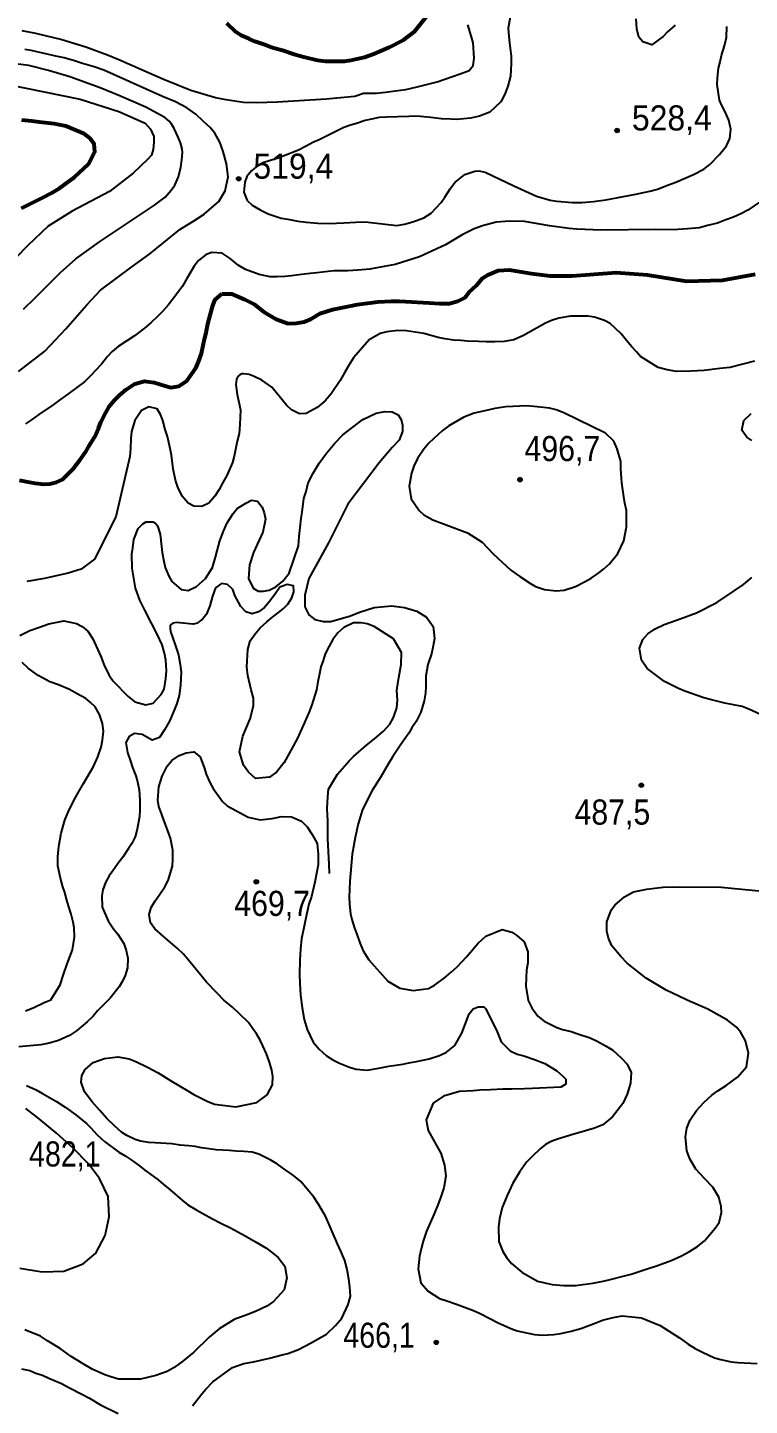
# Model space of a CAD drawing. Header units: metres. Extents: x 547833 to 556102, y 1844799 to 1850994.
# Drawn here: x 553153 to 553641, y 1848563 to 1849495 of the extents above; entities that cross this region are included whole.
import ezdxf

# ---------------------------------------------------------------- set-up
doc = ezdxf.new("R2010")
doc.units = ezdxf.units.M
doc.header["$LTSCALE"] = 6.8
for name, color, linetype, lineweight in [('1', 7, 'Continuous', 25), ('2', 7, 'Continuous', 53), ('3', 7, 'Continuous', 25), ('5', 7, 'Continuous', 13)]:
    doc.layers.add(name, color=color, linetype=linetype, lineweight=lineweight)

msp = doc.modelspace()

# ---------------------------------------------------------------- hatches: boundary and pattern name
at = {"layer": '5'}
for points in [[(553553.28, 1849425.24, 1), (553550.28, 1849425.24, 1)], [(553297.34, 1849392.61, 1), (553294.34, 1849392.61, 1)], [(553487.63, 1849189.02, 1), (553484.63, 1849189.02, 1)], [(553569.63, 1848982.28, 1), (553566.63, 1848982.28, 1)], [(553309.28, 1848916.91, 1), (553306.28, 1848916.91, 1)], [(553430.97, 1848605.37, 1), (553427.97, 1848605.37, 1)]]:
    msp.add_hatch(color=256, dxfattribs=at).paths.add_polyline_path(points)

# ---------------------------------------------------------------- linework, layer by layer
at = {"layer": '1'}
for points in [[(553480.36, 1849506.8), (553478.14, 1849494.39), (553478.46, 1849488.74), (553479.09, 1849484.55), (553480.12, 1849475.5), (553480.2, 1849470.62), (553479.6, 1849462.02), (553477.84, 1849455.19), (553475.78, 1849449.75), (553473.19, 1849444.72), (553465.79, 1849437.56), (553458.66, 1849435.02), (553452.66, 1849433.55), (553443.45, 1849432.66), (553439.32, 1849432.83), (553432.98, 1849433.06), (553425.77, 1849433.98), (553418.91, 1849434.62), (553414.92, 1849434.96), (553410.84, 1849434.81), (553395.9, 1849434.22), (553390.88, 1849433.97), (553385.79, 1849432.92), (553381.32, 1849431.94), (553375.54, 1849430.02), (553371.41, 1849428.76), (553367.02, 1849427.16), (553361.62, 1849424.65), (553356.98, 1849422.39), (553350.26, 1849418.94), (553345.9, 1849417.03), (553341.44, 1849414.63), (553336.21, 1849411.98), (553328.97, 1849408.95), (553322.47, 1849406.48), (553316.51, 1849404.7), (553312.25, 1849403.27), (553307.65, 1849400.69), (553304.64, 1849397.98), (553301.29, 1849394.13), (553299.98, 1849390.35), (553299.33, 1849383.48), (553301.7, 1849377.91), (553304.9, 1849374.8), (553310.48, 1849371.49), (553315.83, 1849368.93), (553324.53, 1849365.97), (553329.04, 1849365.22), (553335.97, 1849363.95), (553341.41, 1849363.31), (553349.38, 1849362.63), (553357.15, 1849362.41), (553367.06, 1849362.74)], [(553149.22, 1849492.86), (553158.44, 1849491.02), (553176.35, 1849486.71), (553192.57, 1849481.77), (553207.05, 1849476.48), (553214.86, 1849473.31), (553244.61, 1849460.09), (553263.57, 1849452.56), (553280.14, 1849447.53), (553285.75, 1849446.33), (553299.08, 1849444.38), (553307.89, 1849444.17), (553322.22, 1849444.61), (553355.02, 1849446.6), (553374.3, 1849448.55), (553380.17, 1849450.44), (553389, 1849450.49), (553395.24, 1849451.2), (553403.49, 1849452.29), (553408.92, 1849453.07), (553416.61, 1849454.89), (553429.98, 1849458.14), (553445.63, 1849463.54), (553451.69, 1849465.81), (553454.46, 1849469.28), (553455.17, 1849474.1), (553454.46, 1849484.6), (553453.13, 1849489.34), (553450.86, 1849496.82)], [(553402.79, 1849360.95), (553408.05, 1849361.86), (553413.56, 1849363.43), (553421.14, 1849366.19), (553425.98, 1849369.42), (553432.76, 1849376.5), (553435.18, 1849380.25), (553438.98, 1849385.73), (553442.12, 1849390.04), (553448.86, 1849395.4), (553455.52, 1849397.66), (553458.18, 1849397.98), (553462.51, 1849397.01), (553482.01, 1849387.77), (553497.17, 1849380.8), (553506.46, 1849378.22), (553510.97, 1849377.47), (553521.64, 1849376.63), (553527.81, 1849376.54), (553535.78, 1849377.28), (553544.2, 1849378.24), (553556.08, 1849380.69), (553564.43, 1849382.27), (553573.99, 1849384.3), (553579.04, 1849385.66), (553586.63, 1849388.42), (553591.47, 1849390.23), (553603.35, 1849395.52), (553610.51, 1849399.18), (553614.42, 1849402.3), (553621.09, 1849408.9), (553625.79, 1849414.8), (553627.9, 1849419.94), (553628.78, 1849426.04), (553627.28, 1849432.34), (553624.91, 1849437.92), (553622.55, 1849442.07), (553621.01, 1849445.84), (553619.5, 1849456.41), (553619.63, 1849460.84), (553620.31, 1849467.39), (553621.41, 1849471.62), (553622.33, 1849475.99), (553624.43, 1849482.55), (553625.84, 1849488.23), (553625.96, 1849495.51)], [(553591.1, 1849496.61), (553585.77, 1849492.06), (553582.97, 1849488.9), (553575.26, 1849483.13), (553569.19, 1849485.13), (553566.44, 1849488.45), (553565.01, 1849494.13), (553564.58, 1849500.71)], [(553150.32, 1849304.38), (553158.34, 1849311.95), (553175.32, 1849329.15), (553185.84, 1849338.51), (553201.78, 1849349.96), (553238.89, 1849374.78), (553246.07, 1849380.1), (553250.22, 1849384.77), (553252.57, 1849388.29), (553255.06, 1849393.88), (553256.65, 1849400.36), (553257.46, 1849405.36), (553257.76, 1849410.39), (553257.54, 1849412.9), (553256.48, 1849416.96), (553254.92, 1849420.71), (553252.28, 1849426.57), (553250.2, 1849429.99), (553248.81, 1849431.59), (553245.85, 1849433.93), (553233.07, 1849441.07), (553214.89, 1849449.02), (553202.24, 1849454), (553181.77, 1849461.47), (553167.32, 1849465.8), (553153.95, 1849469.24), (553114, 1849474.16)], [(553147, 1849262.22), (553164.68, 1849275.92), (553179.07, 1849291.06), (553193.2, 1849307.34), (553202.48, 1849317.23), (553223.52, 1849333.07), (553235.84, 1849341.79), (553256.07, 1849358.37), (553266.56, 1849364.77), (553272.44, 1849368.59), (553275.9, 1849371.51), (553282.51, 1849377.31), (553286.75, 1849384.43), (553288.67, 1849393.96), (553287.68, 1849402.69), (553285.48, 1849410.97), (553283.18, 1849417.34), (553279.81, 1849423.43), (553276.54, 1849427.17), (553271.96, 1849431.38), (553266.99, 1849436.19), (553260.81, 1849440.54), (553253.08, 1849444.72), (553244.3, 1849448.3), (553204.62, 1849465.99), (553198.04, 1849468.4), (553190.2, 1849470.67), (553184.79, 1849472.43), (553177.79, 1849474.32), (553172.28, 1849475.59), (553166.45, 1849476.82), (553155.43, 1849479.36), (553151.24, 1849480.15)], [(553000, 1849427.83), (553021.93, 1849440.84), (553043.78, 1849451.25), (553088.52, 1849456.98), (553140.02, 1849456.46), (553188.65, 1849446.33), (553214.87, 1849438.03), (553232.73, 1849430.22), (553236.32, 1849426.2), (553238.44, 1849421.12), (553238.44, 1849417.31), (553238.01, 1849412.44), (553236.96, 1849408.63), (553234.42, 1849405.88), (553224.48, 1849396.36), (553208.41, 1849383.87)], [(553208.41, 1849383.87), (553183.2, 1849370.62), (553167.06, 1849360.6), (553153.34, 1849347.49), (553136.82, 1849330.54), (553116.55, 1849315.64), (553096.53, 1849306.62), (553076.64, 1849299.82), (553059.79, 1849288.03), (553026.87, 1849256.37), (553000, 1849226.49)], [(553648.85, 1849377.15), (553640.2, 1849371.28), (553635.42, 1849368.84), (553630.47, 1849366.54), (553625.32, 1849364.7), (553619.71, 1849362.64), (553612.95, 1849360.93), (553607.45, 1849359.35), (553599.45, 1849358.67), (553589.78, 1849358.08), (553578.07, 1849358.22), (553540.67, 1849357.8), (553524.52, 1849358.44), (553519.33, 1849358.96), (553506.13, 1849360.72), (553489.12, 1849363.66), (553479.12, 1849363.92), (553470.1, 1849363.25), (553460.7, 1849360.84), (553455.2, 1849358.75), (553447.01, 1849354.65), (553435.81, 1849347.83), (553418.24, 1849339.85), (553410.25, 1849337.26), (553401.59, 1849334.68), (553389.34, 1849332.23), (553384.52, 1849331.53), (553376.55, 1849330.78), (553369.66, 1849330.32), (553364.77, 1849330.24), (553360.51, 1849330.23), (553356.28, 1849329.91), (553348.66, 1849328.88), (553344.3, 1849328.39), (553338.37, 1849327.72), (553331.51, 1849326.94), (553326.97, 1849326.58), (553321.64, 1849326.3), (553317.06, 1849326.25), (553309.61, 1849327.93), (553300.38, 1849331.31), (553295.49, 1849334.07), (553290.08, 1849338.67), (553284.77, 1849342.33)], [(553367.06, 1849362.74), (553375.06, 1849363.17), (553381.5, 1849363.43), (553402.79, 1849360.95)], [(553284.77, 1849342.33), (553277.77, 1849342.8), (553273.82, 1849341.4), (553268.77, 1849337.2), (553265.73, 1849333.38), (553260.83, 1849325.09), (553257.93, 1849320.02), (553254.64, 1849315.54), (553248.18, 1849307.07), (553244.24, 1849302.84), (553241.13, 1849299.64), (553236.43, 1849295.16), (553232.1, 1849291.51), (553225.43, 1849286.34), (553220.13, 1849282.89), (553214.25, 1849279.07), (553210.38, 1849275.63), (553207.13, 1849272.26), (553202.98, 1849267.06), (553199.04, 1849262.82), (553196.07, 1849259.8), (553191.54, 1849255.18), (553187.32, 1849252.02), (553180.33, 1849246.8), (553174.03, 1849242.46), (553170.4, 1849239.68), (553160.78, 1849233.16), (553155.83, 1849229.44), (553151.65, 1849226.81)], [(553543.31, 1849296.63), (553536.58, 1849298.87), (553532.08, 1849299.62), (553525.6, 1849299.68), (553520.23, 1849299.7), (553512.33, 1849298.33), (553507.31, 1849296.66), (553503.4, 1849294.95), (553495.68, 1849290.6), (553488.41, 1849286.46), (553481.94, 1849283.67), (553475.29, 1849282.45), (553469.15, 1849282.22), (553463.3, 1849282.35), (553458.06, 1849282.55), (553450.61, 1849282.81), (553446, 1849283.07), (553441.39, 1849283.34), (553435.29, 1849284.23), (553430.75, 1849285.29), (553421.15, 1849287.84), (553409.26, 1849289.65), (553403.54, 1849289.95), (553396.06, 1849289.1), (553391.62, 1849287.81), (553384.04, 1849283.63), (553373.57, 1849271.55), (553370.08, 1849266.1), (553367.74, 1849261.73), (553364.6, 1849256), (553358.34, 1849247.09), (553354.3, 1849242.36), (553348.97, 1849237.81), (553341.53, 1849233.81), (553336.99, 1849233.45), (553331.62, 1849236.32), (553328.11, 1849239.39)], [(553644.63, 1849269.27), (553627.9, 1849265.01), (553621.35, 1849264.26), (553610.61, 1849262.89), (553601.67, 1849262.35), (553591.9, 1849262.19), (553585.63, 1849263.22), (553579.59, 1849264.9), (553572.97, 1849269.04), (553567.69, 1849272.39), (553564.81, 1849275.54), (553561.75, 1849278.83), (553558.1, 1849283.15), (553554.42, 1849287.78), (553547.16, 1849294.7), (553543.31, 1849296.63)], [(553328.11, 1849239.39), (553318.33, 1849251.55), (553311.59, 1849256.34), (553306.43, 1849258.92), (553303, 1849260.27), (553299.2, 1849260.52), (553298.09, 1849260.52), (553296.62, 1849260.03), (553295.27, 1849258.8), (553294.29, 1849256.96), (553293.92, 1849253.4), (553294.78, 1849246.64), (553297.03, 1849236.35), (553296.74, 1849226.37), (553296.17, 1849220.3), (553294.86, 1849215.1), (553293.77, 1849209.45), (553292.7, 1849204.91), (553291.6, 1849200.68), (553288.12, 1849192.39), (553284.98, 1849186.66), (553282.63, 1849182.29), (553279.66, 1849177.85), (553275.62, 1849173.13), (553270.98, 1849170.87), (553265.57, 1849171.2), (553261.72, 1849173.13), (553257.55, 1849177.87), (553254.66, 1849183.86), (553253.16, 1849188.74), (553251.52, 1849196.29), (553250.46, 1849205.65), (553249.48, 1849210.11), (553247.76, 1849218.29), (553246.12, 1849223), (553244.65, 1849228.99), (553243.12, 1849232.76), (553240.76, 1849236.91), (553235.07, 1849238.32), (553230.15, 1849235.71), (553225.7, 1849229.05), (553223.39, 1849221.53), (553222.82, 1849216.88), (553222.8, 1849210.09), (553222.15, 1849204.65), (553212.86, 1849163.83), (553198.29, 1849135.19), (553189.45, 1849128.42), (553180.61, 1849125.82), (553164.48, 1849122.18), (553152.51, 1849120.09)], [(553281.37, 1849140.81), (553283.12, 1849147.64), (553285.53, 1849154.23), (553288.05, 1849159.88), (553292.09, 1849166.03), (553294.85, 1849169.5), (553300.6, 1849173.15), (553304.47, 1849175.17), (553308.49, 1849174.52), (553311.79, 1849170.47), (553313.19, 1849166.52), (553314, 1849162.19), (553312.14, 1849153.46), (553309.76, 1849147.98), (553305.8, 1849139.79), (553303.11, 1849131.43), (553302.52, 1849122.08), (553305.7, 1849115.55), (553309.05, 1849113.65), (553312.54, 1849113.5), (553316.47, 1849114.23), (553320.98, 1849116.42), (553325.63, 1849120.36), (553330, 1849125.76), (553336.25, 1849144.19), (553336.79, 1849150.57), (553337.36, 1849156.63), (553338.08, 1849162.87), (553338.87, 1849167.06), (553340.02, 1849176.35), (553341.4, 1849180.93), (553342.95, 1849186.79), (553346.15, 1849193.31), (553350.26, 1849200.25), (553355.34, 1849206.99), (553360.91, 1849213.62), (553366.4, 1849219.45), (553379.89, 1849229.74), (553388.93, 1849233.94), (553394.75, 1849235.24), (553399.59, 1849234.91), (553403.79, 1849232.97), (553405.73, 1849229.74), (553406.7, 1849225.86), (553406.7, 1849221.66), (553404.44, 1849215.84), (553399.59, 1849210.67), (553390.87, 1849200.33), (553369.57, 1849172.53), (553356.65, 1849146.35), (553343.41, 1849122.11), (553340.5, 1849110.79), (553340.5, 1849103.04), (553343.41, 1849097.54), (553347.28, 1849094.31), (553353.1, 1849093.02), (553358.26, 1849093.02), (553371.45, 1849096.86), (553377.65, 1849099.3), (553387.38, 1849102.61), (553399.27, 1849103.65), (553408.07, 1849102.59), (553416.25, 1849100.04), (553422.88, 1849095.9), (553427.36, 1849089.78), (553428.28, 1849081.67), (553427.29, 1849076.51), (553426.16, 1849071.17), (553423.82, 1849063.95), (553422.48, 1849056.22), (553422.36, 1849048.95), (553422.2, 1849044.82), (553421.24, 1849039.34), (553419.11, 1849031.68), (553415.86, 1849025.47), (553413.03, 1849021.2), (553410.93, 1849017.49), (553405.47, 1849009.92), (553400.08, 1849001.74), (553397.04, 1848996.5), (553392, 1848988.03), (553386.1, 1848978.83), (553379.51, 1848965.93), (553376.65, 1848956.29), (553374.56, 1848946.89), (553372.68, 1848935.63), (553370.95, 1848917.43), (553370.59, 1848906.65), (553370.81, 1848901.94), (553371.55, 1848895.39), (553372.32, 1848891.38), (553374.24, 1848885.59), (553375.81, 1848881.51), (553377.73, 1848875.72), (553380.1, 1848870.15), (553383.92, 1848864.27), (553396.78, 1848849.78), (553404.9, 1848845.01), (553413.77, 1848843.34), (553424.2, 1848844.67), (553428.35, 1848847.04)], [(553642.87, 1849215.42), (553639.6, 1849217.73), (553636.06, 1849222.54), (553637.54, 1849229.02), (553642.38, 1849233.68)], [(553147.8, 1849083.51), (553154.52, 1849086.96), (553161.06, 1849089.12), (553167.57, 1849091.59), (553177.62, 1849093.52), (553186.18, 1849091.81), (553190.07, 1849089.57), (553193.88, 1849086.52), (553197.33, 1849081.23), (553199.45, 1849076.42), (553202.83, 1849068.91), (553204.64, 1849064.06), (553208.12, 1849057.03), (553210.97, 1849052.78), (553221.01, 1849042.23), (553225.66, 1849038.81), (553233.01, 1849036.64), (553237.93, 1849037.83), (553243.43, 1849043.66), (553245.4, 1849047.2), (553246.63, 1849054.45), (553247.14, 1849059.72), (553246.63, 1849066.92), (553245.62, 1849071.7), (553244.05, 1849077.21), (553240.84, 1849084.58), (553237.05, 1849091.57), (553232.39, 1849100.68), (553229.08, 1849107.57), (553226.12, 1849115.6), (553223.94, 1849129.25), (553223.67, 1849138.53), (553224.29, 1849142.87), (553224.9, 1849148.62), (553227.92, 1849156.04), (553231.05, 1849159.06), (553233.3, 1849160.44), (553235.56, 1849160.56), (553238.07, 1849160.44), (553239.69, 1849159.56), (553240.95, 1849157.8), (553242.81, 1849152.23), (553243.76, 1849143.81), (553244.22, 1849139.76), (553245.2, 1849133.87), (553246.15, 1849129.71), (553248.73, 1849123.69), (553250.71, 1849120.12), (553256.86, 1849114.66), (553261.81, 1849114.12), (553267.35, 1849116.8), (553273.37, 1849122.22), (553278.06, 1849129.54), (553280.27, 1849136.58), (553281.37, 1849140.81)], [(553651.21, 1849028.94), (553640.88, 1849033.77), (553636.26, 1849035.45), (553629.47, 1849036.89), (553624.62, 1849037.92), (553615.53, 1849040.05), (553610.33, 1849041.36), (553597.5, 1849045.9), (553593.34, 1849047.8), (553587.82, 1849050.49), (553583.8, 1849052.56), (553572.07, 1849061.34), (553568.28, 1849066.91), (553566.87, 1849075.12), (553569.22, 1849080.91), (553572.57, 1849084.76), (553577.55, 1849088.17), (553583.54, 1849091.06), (553588.11, 1849092.52), (553594.31, 1849094.96), (553605.39, 1849098.9), (553619.27, 1849106), (553630.86, 1849113.79), (553637.16, 1849118.14), (553642.79, 1849122.72)], [(553151.62, 1848829.73), (553156.92, 1848831.75), (553164.26, 1848835.26), (553168.79, 1848837.04), (553175.22, 1848847.24), (553177.42, 1848854.28), (553179.76, 1848861.5), (553183.58, 1848870.93), (553184.81, 1848879.6), (553184.59, 1848885.73), (553183.82, 1848889.75), (553182.6, 1848894.98), (553180.92, 1848900), (553179.63, 1848904.43), (553178.4, 1848909.66), (553177.01, 1848913.61), (553175.4, 1848919.42), (553173.51, 1848927.74), (553173.6, 1848933.91), (553174.25, 1848940.77), (553175.89, 1848949.95), (553178.23, 1848958.59), (553180.95, 1848965.21), (553185.47, 1848974.09), (553187.44, 1848977.63), (553190.89, 1848983.39), (553197.62, 1848995.05), (553200.69, 1849001.4), (553202.79, 1849007.95), (553203.82, 1849012.81), (553204.4, 1849018.87), (553203.79, 1849024.17), (553201.7, 1849030.09), (553198.75, 1849035.28), (553195.72, 1849038.26), (553192.43, 1849040.88), (553186.18, 1849044.44), (553181.46, 1849047.06), (553174.01, 1849050.16), (553168.07, 1849052.33), (553160.34, 1849056.51), (553153.47, 1849061.42), (553149.54, 1849065.39)], [(553220.13, 1848745.22), (553216.55, 1848747.49), (553211.8, 1848751.85), (553207.01, 1848756.52), (553201.93, 1848762.26), (553196.69, 1848768.14), (553191.51, 1848774.81), (553189.35, 1848781.36), (553189.79, 1848785.83), (553192, 1848790.03), (553197.46, 1848794.75), (553205.04, 1848797.51), (553214.09, 1848798.53), (553221.82, 1848797.2), (553226.29, 1848795.34), (553234.3, 1848791.51), (553241.52, 1848787.75), (553250.37, 1848782.12), (553261.37, 1848775.63), (553265.6, 1848773.11), (553274.48, 1848768.59), (553279.61, 1848766.48), (553294.03, 1848764.65), (553308.06, 1848767.66), (553315.22, 1848772.73), (553318.71, 1848779.6), (553319.01, 1848785.32), (553318.37, 1848789.51), (553316.66, 1848794.84), (553314.75, 1848800.63), (553312.24, 1848806.03), (553310.39, 1848809.76), (553307.86, 1848814.06), (553304.87, 1848818.14), (553302.4, 1848821.81), (553296.18, 1848827.89), (553291.94, 1848831.83), (553285.83, 1848836.98), (553281.35, 1848841.68), (553274.2, 1848849.08), (553267.08, 1848857.59), (553263.05, 1848862.5), (553258.63, 1848868), (553254.22, 1848872.08), (553244.78, 1848880.17), (553239.16, 1848885.22), (553236.17, 1848889.3), (553235.39, 1848894.74), (553236.73, 1848899.63), (553239.39, 1848904.03), (553242.12, 1848907.82), (553245.88, 1848913.61), (553248.09, 1848917.81), (553251.09, 1848927.62), (553251.35, 1848932.23), (553251.44, 1848938.4), (553249.73, 1848946.58), (553247.15, 1848954.02), (553245.2, 1848958.69), (553243.97, 1848962.5), (553241.95, 1848967.8), (553241.15, 1848972.13), (553241.85, 1848981.21), (553244.19, 1848988.42), (553247.54, 1848995.12), (553250.72, 1848999.11), (553255.7, 1849002.52), (553260.41, 1849004.16), (553265.54, 1849004.9), (553269.88, 1849001.44), (553272.67, 1848993.55), (553273.89, 1848989.74), (553276.26, 1848984.16), (553278.62, 1848980.01), (553284.98, 1848971.26), (553288.01, 1848968.28), (553302.3, 1848960.59), (553310.38, 1848958.98), (553318.48, 1848959.9), (553324.82, 1848961.09), (553331.48, 1848960.89), (553338.27, 1848958.03), (553342.2, 1848954.06), (553345.61, 1848949.07), (553348.84, 1848942.81), (553349.65, 1848935.64), (553349.67, 1848928.54), (553347.37, 1848916.75), (553345, 1848907.01), (553343.39, 1848901.77), (553341.09, 1848891.4), (553339.82, 1848885.89), (553338.28, 1848878.61), (553337.67, 1848871.44), (553337.23, 1848864.12), (553337.08, 1848854.32), (553337.3, 1848848.18), (553337.74, 1848840.18), (553338.69, 1848831.76), (553340.06, 1848823.86), (553342.26, 1848817.01)], [(553593.42, 1848839.54), (553585.06, 1848843.64), (553571.35, 1848851.72), (553558.68, 1848861.81), (553554.2, 1848866.52), (553548.19, 1848873.57), (553545.86, 1848878.83), (553544.84, 1848883.61), (553544.76, 1848889.92), (553547.82, 1848897.69), (553550.28, 1848901.12), (553556.74, 1848906.75), (553562.84, 1848910.13), (553571.95, 1848911.95), (553577.25, 1848912.55), (553583, 1848913.36), (553589.44, 1848913.62), (553622.07, 1848913.31), (553657.13, 1848909.92)], [(553428.35, 1848847.04), (553434.92, 1848851.73), (553439.52, 1848855.73), (553443.54, 1848859.34), (553449.86, 1848866.22), (553457.81, 1848875.49), (553462.97, 1848880.18), (553474.15, 1848884.6), (553480.49, 1848882.95), (553484.07, 1848880.67), (553488.82, 1848876.32), (553491.47, 1848869.67), (553491.39, 1848862.08), (553490.53, 1848857.09), (553490.3, 1848852.17), (553490, 1848846.45), (553491.58, 1848836.68), (553494.05, 1848831.59), (553498.15, 1848826.06), (553502.49, 1848822.6), (553511.03, 1848818.36), (553514.81, 1848817.05), (553520.77, 1848815.7), (553525.19, 1848814), (553533.48, 1848811.43), (553538.37, 1848809.24), (553544.34, 1848805.84), (553548.8, 1848802.97), (553554.43, 1848797.92), (553558.61, 1848793.62), (553561.26, 1848788.05), (553560.83, 1848780.74), (553558.66, 1848773.39), (553555.59, 1848767.04), (553548.58, 1848757.88), (553542.07, 1848752.56), (553536.5, 1848750.19), (553526.56, 1848747.33), (553522.58, 1848746.24), (553511.43, 1848742.93), (553507.2, 1848741.19), (553503.33, 1848739.17), (553499.7, 1848736.39), (553494.44, 1848731.21), (553490.46, 1848727.29), (553485.87, 1848720.45), (553481.17, 1848713.13), (553477.38, 1848704.8), (553474.04, 1848696.69), (553472.22, 1848689.06), (553471.61, 1848683.31), (553471.9, 1848673.71), (553474.59, 1848666.75), (553477.27, 1848662.63), (553480.39, 1848658.72), (553487.37, 1848652.88), (553497.85, 1848646.81), (553507.9, 1848644.47), (553515.7, 1848643.94), (553523.91, 1848643.92), (553528.59, 1848644.45), (553535.41, 1848645.54), (553542.38, 1848646.8), (553547.16, 1848647.82), (553555.88, 1848650.23), (553561.25, 1848651.62), (553571.47, 1848654.84), (553579.09, 1848657.28), (553588.36, 1848660.73), (553595.42, 1848663.9), (553600.81, 1848666.75), (553606.13, 1848670.29), (553610.95, 1848674), (553618.06, 1848682.57), (553620.74, 1848686.51), (553622.42, 1848693.17), (553622.1, 1848697.4), (553620.46, 1848703.53), (553616.52, 1848710.34), (553610.97, 1848716.19), (553605.03, 1848722.62), (553600.92, 1848729.58), (553599.04, 1848735.05), (553597.98, 1848744.4), (553598.9, 1848750.19), (553601.25, 1848755.98), (553605.42, 1848762.3), (553610.51, 1848767.61), (553615.94, 1848772.65), (553619.88, 1848775.46), (553625.45, 1848779.25), (553633.3, 1848784.69), (553639.26, 1848791.74), (553640.73, 1848801.01), (553638.53, 1848809.28), (553635.5, 1848815.1), (553632.59, 1848818.56), (553626.51, 1848823.39), (553613.05, 1848830.71), (553599.24, 1848836.88), (553593.42, 1848839.54)], [(553342.26, 1848817.01), (553346.23, 1848808.46), (553350.4, 1848803.72), (553355.33, 1848799.23), (553359.42, 1848796.53), (553363.93, 1848794.36), (553370.73, 1848791.5), (553375.31, 1848790.12), (553382.79, 1848789.55), (553390.69, 1848790.92), (553397.48, 1848792.32), (553406.8, 1848793.69), (553410.82, 1848794.46), (553416.08, 1848795.37), (553424.7, 1848797.3), (553431.73, 1848799.36), (553436.51, 1848801.8), (553442.01, 1848806.21), (553446.74, 1848814.64), (553451.72, 1848827.62), (553454.45, 1848831.04), (553457.86, 1848832.41), (553461.61, 1848832.41), (553462.97, 1848831.04), (553470.65, 1848815.45), (553473.47, 1848808.67), (553479.37, 1848802.55), (553484.2, 1848800.41), (553488.6, 1848799.17), (553495.81, 1848796.83), (553502.92, 1848794.01), (553511.04, 1848788.99), (553515.13, 1848785.58), (553517.17, 1848783.52), (553517.17, 1848780.11), (553513.76, 1848778.06), (553494.57, 1848777.11), (553489.24, 1848776.82), (553480.4, 1848776.77), (553474.58, 1848776.58), (553466.09, 1848776.25), (553459.02, 1848775.93), (553454.48, 1848775.57), (553445.23, 1848774.99), (553434.36, 1848772.02), (553427.34, 1848767.12), (553422.75, 1848756.02), (553424.05, 1848748.75), (553428.61, 1848740.58), (553432.57, 1848733.45), (553435.09, 1848725.21), (553435.93, 1848717.73), (553434.6, 1848710), (553432.47, 1848703.76), (553430.3, 1848697.82), (553427.19, 1848690.37), (553422.78, 1848680.55), (553420.54, 1848673.82), (553419.44, 1848669.59), (553418.07, 1848663.6), (553417.29, 1848655.14), (553419.15, 1848645.72), (553423.91, 1848639.94), (553431.72, 1848635.14), (553436.64, 1848633.49), (553443.06, 1848631.22), (553454.61, 1848626.84), (553459.25, 1848624.84), (553466.12, 1848621.36), (553470.98, 1848618.91), (553479.82, 1848614.7), (553484.09, 1848613.29), (553495.91, 1848610.68), (553501.32, 1848610.35), (553509.01, 1848610.74), (553513.69, 1848611.27), (553520.75, 1848613.02), (553527.33, 1848614.87), (553536.27, 1848618.25), (553541.87, 1848620.31), (553549.08, 1848622.23), (553555.28, 1848623.25), (553568.38, 1848621.89), (553580.97, 1848616.69), (553589.12, 1848611.61), (553593.91, 1848608.37), (553599.92, 1848604.15), (553604.67, 1848601.22), (553609.53, 1848598.77), (553617.54, 1848594.94), (553621.95, 1848593.7), (553628.91, 1848592.12), (553633.38, 1848591.68), (553646.55, 1848591.12)], [(553147.88, 1848655.49), (553162.97, 1848653.04), (553177.6, 1848653.53), (553190.67, 1848658.52), (553199.21, 1848665.72), (553205.51, 1848677.74), (553208.25, 1848690.26), (553207.59, 1848704.09), (553201.66, 1848716.28), (553194.31, 1848726.1), (553183.88, 1848736.74), (553172.6, 1848746.89), (553160.97, 1848756.62), (553151.86, 1848763.64)], [(553264.68, 1848562.52), (553271.04, 1848570.51), (553273.66, 1848573.8), (553278.47, 1848578.77), (553291.76, 1848588.33), (553299.34, 1848591.08), (553305.99, 1848592.31), (553310.77, 1848593.33), (553316.76, 1848594.8), (553325.21, 1848596.86), (553329.19, 1848597.94), (553336.33, 1848600.49), (553344.53, 1848604.73), (553355.19, 1848610.99), (553361.31, 1848616.9), (553365.66, 1848621.66), (553369.98, 1848630.99), (553371.38, 1848636.67), (553370.99, 1848642.94), (553370.25, 1848648.07), (553369.2, 1848654.58), (553367.55, 1848660.71), (553364.94, 1848667.05), (553362.64, 1848672), (553359.16, 1848680.45), (553354.74, 1848690.21), (553350, 1848698.51), (553346.6, 1848703.5), (553337.81, 1848714.18), (553332.91, 1848718.37), (553325.38, 1848723.51), (553322.12, 1848725.83), (553317.54, 1848728.62), (553309.49, 1848732.76), (553304.91, 1848734.14), (553299.33, 1848734.61), (553294.27, 1848734.67), (553289.49, 1848735.08), (553280.58, 1848735.65), (553270.64, 1848737.05), (553266.44, 1848737.83), (553262.11, 1848738.45), (553256.22, 1848738.88), (553250.6, 1848739.67), (553239.48, 1848740.3), (553235.18, 1848740.61), (553229.56, 1848741.39), (553225.78, 1848742.7), (553220.13, 1848745.22)], [(553148.95, 1848587.46), (553154.61, 1848586.36), (553158.59, 1848584.6), (553163.17, 1848583.23), (553167.51, 1848581.19), (553175.97, 1848577.57), (553181.52, 1848574.57), (553189.74, 1848570.29), (553194.95, 1848567.57), (553202.41, 1848563.04), (553214.27, 1848557.28)]]:
    msp.add_lwpolyline(points, dxfattribs=at)
msp.add_lwpolyline([(553515.76, 1849234.15), (553510.65, 1849236.25), (553506.12, 1849237.31), (553497.65, 1849238.4), (553490.67, 1849238.87), (553476.57, 1849238.21), (553469.14, 1849237.06), (553464.38, 1849236.04), (553455.16, 1849234.05), (553448.22, 1849231.38), (553438.04, 1849225.34), (553433.38, 1849221.98), (553427.69, 1849216.61), (553424.55, 1849213.74), (553421.07, 1849209.72), (553416.9, 1849203.42), (553414.36, 1849198.1), (553412.67, 1849193.5), (553411.17, 1849184.51), (553412.44, 1849176.15), (553417.91, 1849168.11), (553421.06, 1849165.32), (553427.12, 1849161.91), (553450.67, 1849153.15), (553460.47, 1849146.77), (553467.88, 1849138.8), (553479.96, 1849127.75), (553485.95, 1849123.55), (553493.11, 1849118.69), (553496.64, 1849116.73), (553502.69, 1849114.74), (553510.67, 1849113.75), (553515.96, 1849114.35), (553523.73, 1849116.65), (553530.11, 1849120.05), (553534.26, 1849122.41), (553539.36, 1849125.98), (553542.54, 1849128.54), (553546.54, 1849132.15), (553552.36, 1849139.11), (553556.28, 1849147.58), (553558.2, 1849157.09), (553558.03, 1849168.25), (553557.02, 1849173.01), (553556.35, 1849177.5), (553554.98, 1849186.8), (553554.38, 1849196.33), (553554.3, 1849201.2), (553551.84, 1849209.97), (553549.46, 1849215.02), (553543.9, 1849220.59)], close=True, dxfattribs=at)
at = {"layer": '2'}
for points in [[(553423.54, 1849503.35), (553414.63, 1849491.92), (553406.91, 1849486.15), (553397.67, 1849481.32), (553387.28, 1849476.82), (553380.91, 1849474.52), (553375.82, 1849473.47), (553371.8, 1849472.7), (553367.47, 1849471.89), (553362.59, 1849471.81), (553354.51, 1849472), (553349.07, 1849472.65), (553339.99, 1849474.78), (553333.3, 1849476.71), (553325.56, 1849479.46), (553318.07, 1849481.45), (553313.46, 1849483.14), (553306.73, 1849485.38), (553303.06, 1849487.17), (553297.58, 1849489.55), (553294.17, 1849491.69), (553287.78, 1849497.92)], [(553148.97, 1849372.76), (553163.47, 1849379.93), (553168.97, 1849382.92), (553174.75, 1849386.26), (553184.73, 1849393.61), (553194.24, 1849402.5), (553198.68, 1849410.75), (553198.05, 1849416.25), (553195.51, 1849419.85), (553191.28, 1849423.03), (553178.99, 1849428.27), (553171.09, 1849429.74), (553160.86, 1849430.79), (553156.04, 1849431.51), (553149.32, 1849432.33)], [(553284.41, 1849314.81), (553291.2, 1849314.79), (553300.01, 1849310.9), (553306.22, 1849307.65), (553312.96, 1849302.57), (553321.11, 1849297.5), (553329.33, 1849294.64), (553334.84, 1849294.79), (553340.24, 1849295.88), (553344.47, 1849297.62), (553350.84, 1849301.34), (553359.35, 1849304.2), (553370.47, 1849306.41), (553375.88, 1849307.5), (553390.04, 1849309.26), (553399.3, 1849309.83), (553404.67, 1849309.81), (553424.72, 1849308.67), (553431.6, 1849308.26), (553438.48, 1849308.26), (553444.14, 1849309.88), (553448.99, 1849312.31), (553451.83, 1849315.95), (553456.68, 1849320.41), (553460.73, 1849325.27), (553464.37, 1849327.69), (553471.24, 1849330.53), (553478.93, 1849330.93), (553493.9, 1849328.5), (553506.44, 1849326.88), (553521.41, 1849326.88), (553551.05, 1849329.14), (553572.41, 1849327.65), (553598.7, 1849323.24), (553622.95, 1849323.92), (553645.06, 1849328.02)], [(553147.74, 1849188.79), (553153.26, 1849187.52), (553158.25, 1849186.67), (553164, 1849186.06), (553168.09, 1849186.2), (553172.7, 1849187.36), (553176.75, 1849189.24), (553180.31, 1849192.64), (553183.84, 1849196.36), (553188.54, 1849202.26), (553192.2, 1849207.57), (553194.3, 1849211.28), (553198.58, 1849218.08), (553200.96, 1849223.56), (553202.69, 1849227.86), (553206.03, 1849234.56), (553208.28, 1849238.44), (553211.59, 1849242.61), (553215.43, 1849246.36), (553219.76, 1849250.01), (553225.19, 1849253.62), (553232.22, 1849255.68), (553238.63, 1849254.83), (553245.84, 1849252.49), (553250.07, 1849251.39), (553255.34, 1849252.31), (553260.91, 1849256.09), (553266.92, 1849264.35), (553268.64, 1849268.66), (553270.67, 1849274.41), (553271.81, 1849279.75), (553272.73, 1849284.12), (553273.83, 1849288.35), (553275.03, 1849294.49), (553278.12, 1849306.21), (553279.95, 1849310.99), (553284.41, 1849314.81)]]:
    msp.add_lwpolyline(points, dxfattribs=at)
at = {"layer": '3'}
for points in [[(553329.04, 1849104.82), (553331.87, 1849109.07), (553333.13, 1849113.15), (553332.99, 1849117.23), (553328.63, 1849118.15), (553323.8, 1849116.35), (553320.84, 1849111.92), (553317.01, 1849106.76), (553313.39, 1849102.57), (553309.32, 1849099.59), (553304.9, 1849098.3), (553300.65, 1849099.71), (553297.25, 1849103.26), (553293.26, 1849110.68), (553292.01, 1849114.79), (553288.34, 1849118), (553284.16, 1849118.78), (553280.09, 1849115.8), (553278.2, 1849110.23), (553276.42, 1849103.73), (553274.14, 1849098), (553272.49, 1849095.94), (553271.33, 1849094.55), (553269.82, 1849093.42), (553268.79, 1849092.62), (553267.9, 1849091.96), (553266.26, 1849091.49), (553265.23, 1849091.23), (553264.77, 1849091.23), (553256.02, 1849092.14), (553253.85, 1849092.3), (553251.25, 1849091.88), (553250.3, 1849091.13), (553249.6, 1849090.12), (553249.43, 1849088.35), (553249.78, 1849086.25), (553252.81, 1849077.28), (553255.14, 1849070.62), (553256.36, 1849063.99), (553256.96, 1849058.7), (553256.53, 1849049.99), (553255.58, 1849043.11), (553254, 1849037.58), (553252.14, 1849033.12), (553249.05, 1849025.68), (553245.78, 1849019.8), (553242.27, 1849014.68), (553237.3, 1849012.7), (553230.55, 1849016.66), (553225.43, 1849017.34), (553221.74, 1849015.19), (553219.5, 1849011.31), (553220.76, 1849004.37), (553222.68, 1848998.6), (553224.1, 1848994.36), (553226.33, 1848988.63), (553227.41, 1848984.65), (553228.49, 1848979.27), (553228.99, 1848972.08), (553228.93, 1848965.62), (553228.8, 1848961.19), (553227.27, 1848952.52), (553225.79, 1848947.47), (553223.63, 1848942.97), (553221.35, 1848939.41)], [(553357.26, 1848922.54), (553357, 1848928.96), (553356.17, 1848946.03), (553356.05, 1848952.63), (553356.04, 1848958.3), (553355.61, 1848966.28), (553356.07, 1848974.68), (553356.62, 1848979.62), (553362.71, 1848989.76), (553370.5, 1848998.83), (553373.46, 1849001.84), (553382.22, 1849009.29), (553387.71, 1849013.69), (553393.74, 1849018.78), (553398.09, 1849023.53), (553400.57, 1849028.06), (553402.8, 1849034.77), (553403.17, 1849039.85), (553402.87, 1849046.58), (553404.1, 1849055.22), (553405.77, 1849064.07), (553405.96, 1849072.13), (553400.52, 1849081.27), (553387.44, 1849089.71), (553382.84, 1849091.39), (553378.65, 1849092.18), (553373.47, 1849092.06), (553367.05, 1849088.97), (553362.88, 1849085.51), (553359.47, 1849080.87), (553356.99, 1849076.34), (553354.27, 1849071.15), (553352.9, 1849066.58), (553351.49, 1849062.33), (553350.26, 1849056.52), (553349.48, 1849052.34), (553348.52, 1849046.88), (553345.26, 1849036.75), (553343.44, 1849031.97), (553340.48, 1849024.71), (553335.53, 1849014.23), (553331.4, 1849006.2), (553326.55, 1848997.62), (553321.45, 1848991.22), (553316.65, 1848987.68), (553307.29, 1848986.94), (553302.41, 1848991.11), (553299.18, 1848995.94), (553296.44, 1849004.92), (553298.69, 1849015.57), (553303.68, 1849027.15), (553305.83, 1849035.9), (553305.86, 1849041.26), (553304.29, 1849046.75), (553302.09, 1849056.42), (553301.42, 1849062.32), (553301.98, 1849074.04), (553303.66, 1849080.06), (553306.9, 1849084.83), (553310.38, 1849088.85), (553314.97, 1849092.83), (553319.01, 1849096.12), (553322.63, 1849098.89), (553326.08, 1849101.8), (553329.04, 1849104.82)], [(553221.35, 1848939.41), (553217.6, 1848933.63), (553214.43, 1848929.65), (553210.78, 1848924.35), (553208.33, 1848920.93), (553205.86, 1848916.4), (553203.9, 1848911.45), (553203.25, 1848907.44), (553203.65, 1848899.77), (553207.68, 1848890.62), (553211.28, 1848885.21), (553214.23, 1848881.45), (553218.08, 1848875.27), (553219.88, 1848870.44), (553220.93, 1848865.36), (553220.74, 1848858.72), (553219.13, 1848853.5), (553217.34, 1848849.83), (553215.1, 1848845.96), (553208.9, 1848838.17), (553200.42, 1848829.65), (553197.35, 1848826.16), (553193.38, 1848822.24), (553186.21, 1848816.08), (553181.52, 1848813.02), (553174.03, 1848809.66), (553167.77, 1848807.85), (553162.08, 1848806.73), (553154.61, 1848805.88), (553147.12, 1848805.35)], [(553152.29, 1848779.17), (553158.93, 1848776.14), (553163.29, 1848773.8), (553172.73, 1848768.26), (553178.51, 1848764.5), (553185.71, 1848759.34), (553192.84, 1848753.37), (553195.86, 1848750.41), (553200.15, 1848745.86), (553205.07, 1848741.38), (553214.86, 1848734.14), (553219.08, 1848731.63), (553223.17, 1848728.94), (553228.84, 1848724.7), (553232.31, 1848721.95), (553237.98, 1848717.71), (553241.41, 1848715.26), (553244.87, 1848712.51), (553249.58, 1848708.47), (553257.78, 1848701.37), (553261.42, 1848698.48), (553267.51, 1848694.76), (553271.69, 1848692.56), (553278.23, 1848689.05), (553283.42, 1848686.33), (553290.27, 1848682.86), (553300.16, 1848677.52), (553307.74, 1848673.18), (553314.32, 1848669.36), (553317.78, 1848666.61), (553322.62, 1848662.75), (553327.06, 1848656.95), (553328.42, 1848649.08), (553326.68, 1848640.85), (553319.37, 1848633.09), (553314.85, 1848629.9), (553307.22, 1848626.36), (553302.11, 1848624.21), (553292.9, 1848620.8), (553282.75, 1848614.46), (553275.82, 1848608.95), (553265.47, 1848598.8), (553257.99, 1848592.6), (553252.33, 1848588.33), (553247.6, 1848585.59), (553239.87, 1848582.99), (553229.44, 1848580.54), (553214.48, 1848580.58), (553209.43, 1848582.05), (553205.35, 1848583.32), (553196.87, 1848587.24), (553190.65, 1848590.79), (553182.51, 1848595.85), (553175.14, 1848601.16), (553166.66, 1848606.49), (553161.75, 1848609.56), (553151.34, 1848613.89)]]:
    msp.add_lwpolyline(points, dxfattribs=at)
at = {"layer": '5'}
for centre in [(553551.78, 1849425.24), (553295.84, 1849392.61), (553486.13, 1849189.02), (553568.13, 1848982.28), (553307.78, 1848916.91), (553429.47, 1848605.37)]:
    msp.add_circle(centre, 1.5, dxfattribs=at)

# ---------------------------------------------------------------- texts
for s, width, p in [('528,4', 0.95, (553561.78, 1849425.25)), ('519,4', 0.95, (553305.84, 1849392.62)), ('496,7', 0.9, (553489.17, 1849201.57)), ('487,5', 0.9, (553522.99, 1848955.65)), ('469,7', 0.9, (553292.88, 1848893.88)), ('482,1', 0.85, (553154.12, 1848724.35)), ('466,1', 0.85, (553366.64, 1848601.7))]:
    msp.add_text(s, height=17, dxfattribs=dict(at, width=width)).set_placement(p)

doc.saveas('drawing.dxf')
